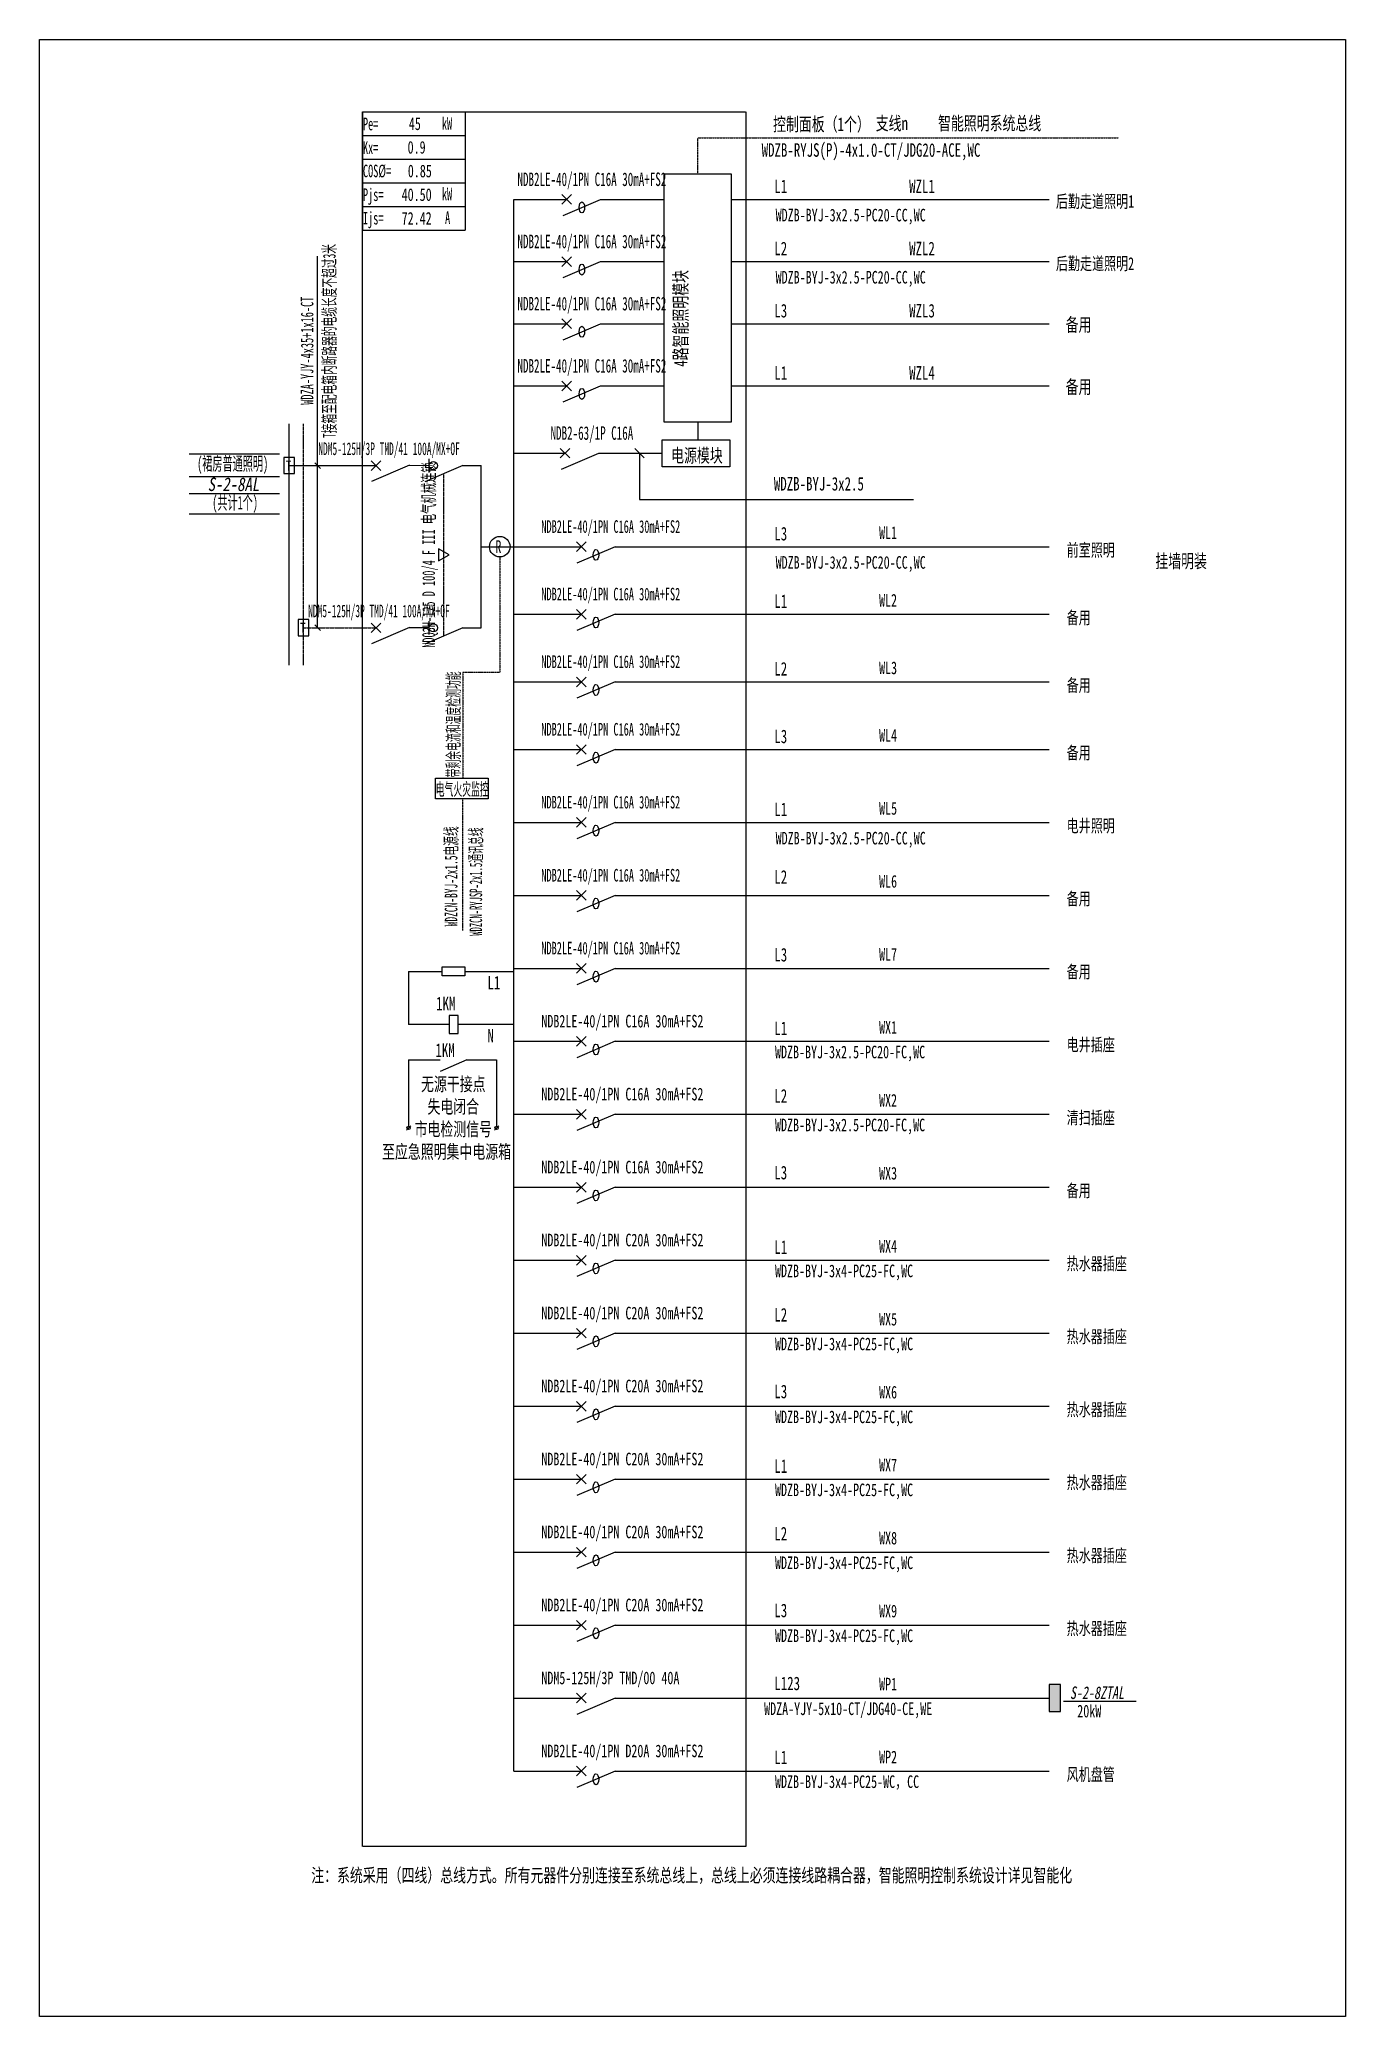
# Model space of a CAD drawing. Extents: x 241194 to 242884, y 341144 to 343700.
import ezdxf
from ezdxf.enums import TextEntityAlignment as Align

# ---------------------------------------------------------------- set-up
doc = ezdxf.new("R2010")
doc.units = 0
doc.header["$MEASUREMENT"] = 0
for name, pattern in [('DASH', [0.35, 0.25, -0.1]), ('DASHDOT', [1, 0.5, -0.25, 0, -0.25]), ('DASHDOT2', [0.5, 0.25, -0.125, 0, -0.125]), ('DASHDOTX2', [2, 1, -0.5, 0, -0.5]), ('DASHED', [0.75, 0.5, -0.25])]:
    doc.linetypes.add(name, pattern=pattern)
for name, color, linetype in [('D_E_Eqpm(强电设备)', 100, 'Continuous'), ('D_E_Eqpm（强电设备）', 100, 'Continuous'), ('D_E_Text(强电文字)', 51, 'Continuous'), ('D_E_Text（强电文字）', 51, 'Continuous'), ('D_E_Tray（强电普通桥架）', 51, 'Continuous'), ('D_E_Wire(强电线缆)', 10, 'Continuous'), ('D_E_WireEm（强电应急照明线缆）', 10, 'DASHED'), ('D_E_Wire（强电线缆）', 10, 'Continuous'), ('D_El_Eqpm（弱电设备）', 100, 'Continuous'), ('D_El_Text（弱电文字）', 51, 'Continuous'), ('DQ-漏电火灾', 80, 'Continuous'), ('DQ_Eqpm', 100, 'Continuous'), ('E_E_Eqpm（强电设备）', 100, 'Continuous'), ('E_E_Wire（强电线缆）', 10, 'Continuous'), ('FL04GGFW_E72-配电箱系统图-塔楼部分$0$D_E_Text（强电文字）', 51, 'Continuous'), ('FL09U293_E72-地下室配电箱系统图$0$D_E_Eqpm（强电设备）', 100, 'Continuous'), ('系统图', 220, 'Continuous')]:
    doc.layers.add(name, color=color, linetype=linetype)
doc.styles.add('FL04GGFW_E72-配电箱系统图-塔楼部分$0$电气', font='', dxfattribs={"width": 0.7})
doc.styles.add('电气', font='', dxfattribs={"width": 0.7})
doc.styles.add('电气箱', font='simhei.ttf', dxfattribs={"width": 0.8, "oblique": 10})
doc.styles.get('FL04GGFW_E72-配电箱系统图-塔楼部分$0$电气').set_extended_font_data('SimSun')
doc.styles.get('电气').set_extended_font_data('SimSun')

msp = doc.modelspace()

# ---------------------------------------------------------------- hatches: boundary and pattern name
at = {"layer": 'D_E_Eqpm（强电设备）'}
msp.add_hatch(color=51, dxfattribs=at).paths.add_polyline_path([(242500.1, 341573.1), (242514.7, 341573.1), (242514.7, 341538.1), (242500.1, 341538.1)])

# ---------------------------------------------------------------- linework, layer by layer
at = {"linetype": 'DASHED'}
for p, q in [((241611.9, 343606.5, 0), (242107.7, 343606.5, 0)), ((241611.9, 341363.8, 0), (241611.9, 343606.5, 0)), ((242107.7, 343606.5, 0), (242107.7, 341363.8, 0)), ((242107.7, 341363.8, 0), (241611.9, 341363.8, 0))]:
    msp.add_line(p, q, dxfattribs=at)
for p, q in [((241387.8, 343164.3, 0), (241504.3, 343164.3, 0)), ((241387.8, 343134.9, 0), (241504.3, 343134.9, 0)), ((241387.8, 343113, 0), (241504.3, 343113, 0)), ((241387.8, 343086.7, 0), (241504.3, 343086.7, 0))]:
    msp.add_line(p, q)
at = {"layer": 'D_E_Eqpm(强电设备)'}
for p, q in [((241623, 343142.9, 0), (241635.4, 343155.3, 0)), ((241635.4, 343142.9, 0), (241623, 343155.3, 0)), ((241623, 342933.2, 0), (241635.4, 342945.6, 0)), ((241635.4, 342933.2, 0), (241623, 342945.6, 0))]:
    msp.add_line(p, q, dxfattribs=at)
at = {"layer": 'D_E_Eqpm（强电设备）'}
for p, q in [((242089.1, 343525.9, 0), (242001.8, 343525.9, 0)), ((242001.8, 343525.9, 0), (242001.8, 343205.8, 0)), ((242089.1, 343205.8, 0), (242089.1, 343525.9, 0)), ((242001.8, 343205.8, 0), (242089.1, 343205.8, 0)), ((241999.5, 343182.6, 0), (242086.9, 343182.6, 0)), ((241999.5, 343147.7, 0), (241999.5, 343182.6, 0)), ((242086.9, 343182.6, 0), (242086.9, 343147.7, 0)), ((241741.7, 343149.1, 0), (241692.4, 343128, 0)), ((241698.1, 343140.4, 0), (241698.1, 343157.9, 0)), ((242086.9, 343147.7, 0), (241999.5, 343147.7, 0)), ((241723.8, 343033.7, 0), (241710.3, 343041.5, 0)), ((241710.3, 343041.5, 0), (241710.3, 343025.9, 0)), ((241888.7, 343038.1, 0), (241901.1, 343050.5, 0)), ((241901.1, 343038.1, 0), (241888.7, 343050.5, 0)), ((241938.6, 343044.3, 0), (241889.3, 343023.1, 0)), ((241710.3, 343025.9, 0), (241723.8, 343033.7, 0)), ((241741.7, 342939.4, 0), (241692.4, 342918.3, 0)), ((241698.1, 342930.7, 0), (241698.1, 342948.2, 0)), ((241888.7, 342950.7, 0), (241901.1, 342963.1, 0)), ((241901.1, 342950.7, 0), (241888.7, 342963.1, 0)), ((241938.6, 342956.9, 0), (241889.3, 342935.8, 0)), ((241888.7, 342863.3, 0), (241901.1, 342875.7, 0)), ((241901.1, 342863.3, 0), (241888.7, 342875.7, 0)), ((241938.6, 342869.5, 0), (241889.3, 342848.4, 0)), ((241888.7, 342776, 0), (241901.1, 342788.3, 0)), ((241901.1, 342776, 0), (241888.7, 342788.3, 0)), ((241938.6, 342782.2, 0), (241889.3, 342761, 0)), ((241888.7, 342681.6, 0), (241901.1, 342694, 0)), ((241901.1, 342681.6, 0), (241888.7, 342694, 0)), ((241938.6, 342687.8, 0), (241889.3, 342666.7, 0)), ((241888.7, 342587.3, 0), (241901.1, 342599.6, 0)), ((241901.1, 342587.3, 0), (241888.7, 342599.6, 0)), ((241938.6, 342593.5, 0), (241889.3, 342572.3, 0)), ((241888.7, 342492.9, 0), (241901.1, 342505.3, 0)), ((241901.1, 342492.9, 0), (241888.7, 342505.3, 0)), ((241715.1, 342501, 0), (241744.2, 342501, 0)), ((241715.1, 342489.3, 0), (241715.1, 342501, 0)), ((241744.2, 342489.3, 0), (241715.1, 342489.3, 0)), ((241744.2, 342501, 0), (241744.2, 342489.3, 0)), ((241938.6, 342499.1, 0), (241889.3, 342478, 0)), ((241735.4, 342438.2, 0), (241723.8, 342438.2, 0)), ((241723.8, 342438.2, 0), (241723.8, 342414.9, 0)), ((241735.4, 342414.9, 0), (241735.4, 342438.2, 0)), ((241723.8, 342414.9, 0), (241735.4, 342414.9, 0)), ((241888.7, 342398.6, 0), (241901.1, 342410.9, 0)), ((241901.1, 342398.6, 0), (241888.7, 342410.9, 0)), ((241938.6, 342404.8, 0), (241889.3, 342383.6, 0)), ((241746.8, 342380.7, 0), (241712.4, 342365.9, 0)), ((241888.7, 342304.2, 0), (241901.1, 342316.6, 0)), ((241901.1, 342304.2, 0), (241888.7, 342316.6, 0)), ((241938.6, 342310.4, 0), (241889.3, 342289.3, 0)), ((241668.7, 342290.1, 0), (241674.3, 342295.6, 0)), ((241782.5, 342290.1, 0), (241788.1, 342295.6, 0)), ((241888.7, 342209.9, 0), (241901.1, 342222.2, 0)), ((241901.1, 342209.9, 0), (241888.7, 342222.2, 0)), ((241938.6, 342216.1, 0), (241889.3, 342194.9, 0)), ((241888.7, 342115.5, 0), (241901.1, 342127.9, 0)), ((241901.1, 342115.5, 0), (241888.7, 342127.9, 0)), ((241938.6, 342121.7, 0), (241889.3, 342100.6, 0)), ((241888.7, 342021.2, 0), (241901.1, 342033.5, 0)), ((241901.1, 342021.2, 0), (241888.7, 342033.5, 0)), ((241938.6, 342027.4, 0), (241889.3, 342006.2, 0)), ((241888.7, 341926.8, 0), (241901.1, 341939.2, 0)), ((241901.1, 341926.8, 0), (241888.7, 341939.2, 0)), ((241938.6, 341933, 0), (241889.3, 341911.9, 0)), ((241888.7, 341832.5, 0), (241901.1, 341844.8, 0)), ((241901.1, 341832.5, 0), (241888.7, 341844.8, 0)), ((241938.6, 341838.7, 0), (241889.3, 341817.5, 0)), ((241888.7, 341738.1, 0), (241901.1, 341750.5, 0)), ((241901.1, 341738.1, 0), (241888.7, 341750.5, 0)), ((241938.6, 341744.3, 0), (241889.3, 341723.2, 0)), ((241888.7, 341643.8, 0), (241901.1, 341656.1, 0)), ((241901.1, 341643.8, 0), (241888.7, 341656.1, 0)), ((241938.6, 341650, 0), (241889.3, 341628.8, 0)), ((241888.7, 341549.4, 0), (241901.1, 341561.8, 0)), ((241901.1, 341549.4, 0), (241888.7, 341561.8, 0)), ((241938.6, 341555.6, 0), (241889.3, 341534.5, 0)), ((241888.7, 341455.1, 0), (241901.1, 341467.4, 0)), ((241901.1, 341455.1, 0), (241888.7, 341467.4, 0)), ((241938.6, 341461.3, 0), (241889.3, 341440.1, 0))]:
    msp.add_line(p, q, dxfattribs=at)
at = {"layer": 'D_E_Eqpm（强电设备）', "linetype": 'DASH'}
msp.add_line((241717.1, 342928.9, 0), (241717.1, 343138.6, 0), dxfattribs=at)
at = {"layer": 'D_E_Eqpm（强电设备）', "elevation": 0}
msp.add_lwpolyline([(242514.7, 341538.1), (242514.7, 341573.1), (242500.1, 341573.1), (242500.1, 341538.1)], close=True, dxfattribs=at)
at = {"layer": 'D_E_Eqpm（强电设备）'}
for centre, radius in [((241703.4, 343149.1, 0), 5.31), ((241703.4, 342939.4, 0), 5.31), ((241671.5, 342292.9, 0), 2.1), ((241785.3, 342292.9, 0), 2.1)]:
    msp.add_circle(centre, radius, dxfattribs=at)
for centre in [(241895.6, 343483, 0), (241895.6, 343402.6, 0), (241895.6, 343322.2, 0), (241895.6, 343241.8, 0), (241913.9, 343033.7, 0), (241913.9, 342946.3, 0), (241913.9, 342859, 0), (241913.9, 342771.6, 0), (241913.9, 342677.2, 0), (241913.9, 342582.9, 0), (241913.9, 342488.5, 0), (241913.9, 342394.2, 0), (241913.9, 342299.8, 0), (241913.9, 342205.5, 0), (241913.9, 342111.1, 0), (241913.9, 342016.8, 0), (241913.9, 341922.4, 0), (241913.9, 341828.1, 0), (241913.9, 341733.7, 0), (241913.9, 341639.4, 0), (241913.9, 341450.7, 0)]:
    msp.add_ellipse(centre, major_axis=(0, 7.04), ratio=0.500475, dxfattribs=at)
at = {"layer": 'D_E_Text(强电文字)', "color": 51}
for p, q in [((241553.8, 342939.4, 0), (241553.8, 343420, 0)), ((241550.2, 343152.8, 0), (241557.5, 343145.5, 0)), ((241550.2, 342943.1, 0), (241557.5, 342935.8, 0))]:
    msp.add_line(p, q, dxfattribs=at)
at = {"layer": 'D_E_Text（强电文字）'}
for p, q in [((241611.9, 343606.5, 0), (241744.5, 343606.5, 0)), ((241611.9, 343606.5, 0), (241611.9, 343453.6, 0)), ((241744.5, 343606.5, 0), (241744.5, 343453.6, 0)), ((241611.9, 343575.9, 0), (241744.5, 343575.9, 0)), ((241611.9, 343545.3, 0), (241744.5, 343545.3, 0)), ((241611.9, 343514.7, 0), (241744.5, 343514.7, 0)), ((241611.9, 343484.2, 0), (241744.5, 343484.2, 0)), ((241611.9, 343453.6, 0), (241744.5, 343453.6, 0)), ((242612.8, 341551.1, 0), (242518.6, 341551.1, 0))]:
    msp.add_line(p, q, dxfattribs=at)
at = {"layer": 'D_E_Wire(强电线缆)'}
for p, q in [((241807.5, 341461.3, 0), (241807.5, 343493.3, 0)), ((241516.8, 342891.3, 0), (241516.8, 343203, 0)), ((241516.8, 343149.1, 0), (241629.2, 343149.1, 0))]:
    msp.add_line(p, q, dxfattribs=at)
at = {"layer": 'D_E_Wire(强电线缆)', "color": 10}
for p, q in [((241807.5, 343493.3, 0), (241876, 343493.3, 0)), ((241919.7, 343493.3, 0), (242001.8, 343493.3, 0)), ((242089.1, 343493.3, 0), (242500.1, 343493.3, 0)), ((241807.5, 343412.9, 0), (241876, 343412.9, 0)), ((241919.7, 343412.9, 0), (242001.8, 343412.9, 0)), ((242089.1, 343412.9, 0), (242500.1, 343412.9, 0)), ((241807.5, 343332.5, 0), (241876, 343332.5, 0)), ((241919.7, 343332.5, 0), (242001.8, 343332.5, 0)), ((242089.1, 343332.5, 0), (242500.1, 343332.5, 0)), ((241807.5, 343252.1, 0), (241876, 343252.1, 0)), ((241919.7, 343252.1, 0), (242001.8, 343252.1, 0)), ((242089.1, 343252.1, 0), (242500.1, 343252.1, 0)), ((241807.5, 343165.2, 0), (241873.7, 343165.2, 0)), ((241917.4, 343165.2, 0), (241999.5, 343165.2, 0)), ((241938.6, 342782.2, 0), (242081.3, 342782.2, 0)), ((242081.3, 342782.2, 0), (242500.1, 342782.2, 0))]:
    msp.add_line(p, q, dxfattribs=at)
at = {"layer": 'D_E_Wire(强电线缆)', "linetype": 'DASH'}
for p, q in [((241535.5, 342891.3, 0), (241535.5, 343203, 0)), ((241535.5, 342939.4, 0), (241629.2, 342939.4, 0))]:
    msp.add_line(p, q, dxfattribs=at)
at = {"layer": 'D_E_WireEm（强电应急照明线缆）'}
msp.add_line((241698.1, 342939.4, 0), (241672, 342939.4, 0), dxfattribs=at)
at = {"layer": 'D_E_Wire（强电线缆）', "linetype": 'DASHDOT2'}
for p, q in [((242045.5, 343573, 0), (242589.9, 343573, 0)), ((242045.5, 343525.9, 0), (242045.5, 343573, 0))]:
    msp.add_line(p, q, dxfattribs=at)
at = {"layer": 'D_E_Wire（强电线缆）'}
for p, q in [((241672.7, 343149.5, 0), (241698.1, 343149.1, 0)), ((241741.7, 343149.1, 0), (241765.3, 343149.1, 0)), ((241765.3, 342939.4, 0), (241765.3, 343149.1, 0)), ((241765.3, 343044.3, 0), (241807.5, 343044.3, 0)), ((241807.5, 343044.3, 0), (241894.9, 343044.3, 0)), ((241938.6, 343044.3, 0), (242500.1, 343044.3, 0)), ((241741.7, 342939.4, 0), (241765.3, 342939.4, 0)), ((241807.5, 342956.9, 0), (241894.9, 342956.9, 0)), ((241938.6, 342956.9, 0), (242500.1, 342956.9, 0)), ((241807.5, 342869.5, 0), (241894.9, 342869.5, 0)), ((241938.6, 342869.5, 0), (242500.1, 342869.5, 0)), ((241807.5, 342782.2, 0), (241894.9, 342782.2, 0)), ((241807.5, 342687.8, 0), (241894.9, 342687.8, 0)), ((241938.6, 342687.8, 0), (242500.1, 342687.8, 0)), ((241807.5, 342593.5, 0), (241894.9, 342593.5, 0)), ((241938.6, 342593.5, 0), (242500.1, 342593.5, 0)), ((241807.5, 342499.1, 0), (241894.9, 342499.1, 0)), ((241938.6, 342499.1, 0), (242500.1, 342499.1, 0)), ((241807.5, 342404.8, 0), (241894.9, 342404.8, 0)), ((241938.6, 342404.8, 0), (242500.1, 342404.8, 0)), ((241807.5, 342310.4, 0), (241894.9, 342310.4, 0)), ((241938.6, 342310.4, 0), (242500.1, 342310.4, 0)), ((241807.5, 342216.1, 0), (241894.9, 342216.1, 0)), ((241938.6, 342216.1, 0), (242500.1, 342216.1, 0)), ((241807.5, 342121.7, 0), (241894.9, 342121.7, 0)), ((241938.6, 342121.7, 0), (242500.1, 342121.7, 0)), ((241807.5, 342027.4, 0), (241894.9, 342027.4, 0)), ((241938.6, 342027.4, 0), (242500.1, 342027.4, 0)), ((241807.5, 341933, 0), (241894.9, 341933, 0)), ((241938.6, 341933, 0), (242500.1, 341933, 0)), ((241807.5, 341838.7, 0), (241894.9, 341838.7, 0)), ((241938.6, 341838.7, 0), (242500.1, 341838.7, 0)), ((241807.5, 341744.3, 0), (241894.9, 341744.3, 0)), ((241938.6, 341744.3, 0), (242500.1, 341744.3, 0)), ((241807.5, 341650, 0), (241894.9, 341650, 0)), ((241938.6, 341650, 0), (242500.1, 341650, 0)), ((241807.5, 341555.6, 0), (241894.9, 341555.6, 0)), ((241938.6, 341555.6, 0), (242500.1, 341555.6, 0)), ((241807.5, 341461.3, 0), (241894.9, 341461.3, 0)), ((241938.6, 341461.3, 0), (242500.1, 341461.3, 0))]:
    msp.add_line(p, q, dxfattribs=at)
at = {"layer": 'D_E_Wire（强电线缆）', "ltscale": 3.5}
for p, q in [((241671.5, 342495.1, 0), (241715.1, 342495.1, 0)), ((241671.5, 342495.1, 0), (241671.5, 342426.6, 0)), ((241744.2, 342495.1, 0), (241807.5, 342495.1, 0)), ((241723.8, 342426.6, 0), (241671.5, 342426.6, 0)), ((241807.5, 342426.6, 0), (241735.4, 342426.6, 0)), ((241671.5, 342380.7, 0), (241712.4, 342380.7, 0)), ((241671.5, 342380.7, 0), (241671.5, 342294.9, 0)), ((241746.8, 342380.7, 0), (241785.3, 342380.7, 0)), ((241785.3, 342380.7, 0), (241785.3, 342294.9, 0))]:
    msp.add_line(p, q, dxfattribs=at)
at = {"layer": 'D_El_Eqpm（弱电设备）', "color": 3}
for p, q in [((241706.2, 342745, 0), (241774.2, 342745, 0)), ((241706.2, 342718.3, 0), (241706.2, 342745, 0)), ((241774.2, 342745, 0), (241774.2, 342718.3, 0)), ((241774.2, 342718.3, 0), (241706.2, 342718.3, 0)), ((241774.2, 342718.3, 0), (241706.2, 342718.3, 0))]:
    msp.add_line(p, q, dxfattribs=at)
at = {"layer": 'DQ-漏电火灾', "linetype": 'DASHDOT', "ltscale": 0.5}
for p, q in [((241789.4, 343030.9, 0), (241789.4, 342882.1, 0)), ((241741.7, 342882.1, 0), (241741.7, 342745, 0)), ((241741.7, 342882.1, 0), (241789.4, 342882.1, 0)), ((241741.7, 342548.1, 0), (241741.7, 342718.3, 0))]:
    msp.add_line(p, q, dxfattribs=at)
at = {"layer": 'DQ-漏电火灾', "color": 3}
msp.add_circle((241789.4, 343044.3, 0), 13.3, dxfattribs=at)
at = {"layer": 'DQ_Eqpm'}
for p, q in [((241523.8, 343159.8, 0), (241509.9, 343159.8, 0)), ((241509.9, 343159.8, 0), (241509.9, 343138.9, 0)), ((241523.8, 343138.9, 0), (241523.8, 343159.8, 0)), ((241509.9, 343138.9, 0), (241523.8, 343138.9, 0)), ((241542.5, 342950.1, 0), (241528.5, 342950.1, 0)), ((241528.5, 342950.1, 0), (241528.5, 342929.2, 0)), ((241542.5, 342929.2, 0), (241542.5, 342950.1, 0)), ((241528.5, 342929.2, 0), (241542.5, 342929.2, 0))]:
    msp.add_line(p, q, dxfattribs=at)
at = {"layer": 'E_E_Eqpm（强电设备）', "color": 100}
for p, q in [((241869.8, 343487.1, 0), (241882.1, 343499.5, 0)), ((241882.1, 343487.1, 0), (241869.8, 343499.5, 0)), ((241871.5, 343472.7, 0), (241919.7, 343493.3, 0)), ((241869.8, 343406.7, 0), (241882.1, 343419.1, 0)), ((241882.1, 343406.7, 0), (241869.8, 343419.1, 0)), ((241871.5, 343392.3, 0), (241919.7, 343412.9, 0)), ((241869.8, 343326.3, 0), (241882.1, 343338.7, 0)), ((241882.1, 343326.3, 0), (241869.8, 343338.7, 0)), ((241871.5, 343311.9, 0), (241919.7, 343332.5, 0)), ((241869.8, 343245.9, 0), (241882.1, 343258.3, 0)), ((241882.1, 343245.9, 0), (241869.8, 343258.3, 0)), ((241871.5, 343231.5, 0), (241919.7, 343252.1, 0)), ((241867.5, 343159, 0), (241879.9, 343171.4, 0)), ((241879.9, 343159, 0), (241867.5, 343171.4, 0)), ((241869.2, 343144.5, 0), (241917.4, 343165.2, 0))]:
    msp.add_line(p, q, dxfattribs=at)
at = {"layer": 'E_E_Wire（强电线缆）'}
msp.add_line((242045.5, 343205.8, 0), (242045.5, 343182.6, 0), dxfattribs=at)
at = {"layer": 'FL04GGFW_E72-配电箱系统图-塔楼部分$0$D_E_Text（强电文字）'}
for p, q in [((241976.4, 343159, 0), (241964, 343171.4, 0)), ((241970.2, 343165.2, 0), (241970.2, 343105.3, 0)), ((241970.2, 343105.3, 0), (242324.7, 343105.3, 0))]:
    msp.add_line(p, q, dxfattribs=at)
at = {"layer": 'FL09U293_E72-地下室配电箱系统图$0$D_E_Eqpm（强电设备）'}
for p, q in [((241672.7, 343149.5, 0), (241623.6, 343128.4, 0)), ((241672.7, 342939.8, 0), (241623.6, 342918.7, 0))]:
    msp.add_line(p, q, dxfattribs=at)
at = {"layer": '系统图', "ltscale": 9973.992009}
msp.add_lwpolyline([(241194, 343700), (242883.5, 343700), (242883.5, 341144), (241194, 341144)], close=True, dxfattribs=at)

# ---------------------------------------------------------------- texts
at = {"layer": 'D_E_Text(强电文字)', "style": 'FL04GGFW_E72-配电箱系统图-塔楼部分$0$电气', "width": 0.6}
for s, p in [('NDB2LE-40/1PN C16A 30mA+FS2', (241908.6, 343510.6, 0)), ('NDB2LE-40/1PN C16A 30mA+FS2', (241908.6, 343430.2, 0)), ('NDB2LE-40/1PN C16A 30mA+FS2', (241908.6, 343349.8, 0)), ('NDB2LE-40/1PN C16A 30mA+FS2', (241908.6, 343269.4, 0)), ('NDB2-63/1P C16A', (241908.6, 343182.5, 0))]:
    msp.add_text(s, height=17.475, dxfattribs=at).set_placement(p, align=Align.CENTER)
at = {"layer": 'D_E_Text(强电文字)', "color": 51, "style": 'FL04GGFW_E72-配电箱系统图-塔楼部分$0$电气', "width": 0.7}
for s, p in [('L1', (242144.6, 343501.5, 0)), ('L2', (242144.6, 343421.1, 0)), ('L3', (242144.6, 343340.7, 0)), ('L1', (242144.6, 343260.3, 0)), ('L3', (242144.6, 343052.4, 0)), ('L1', (242144.6, 342965.1, 0)), ('L2', (242144.6, 342877.7, 0)), ('L3', (242144.6, 342790.3, 0)), ('L1', (242144.6, 342696, 0)), ('L2', (242144.6, 342608.6, 0)), ('L3', (242144.6, 342508, 0)), ('L1', (242144.6, 342412.9, 0)), ('L2', (242144.6, 342325.5, 0)), ('L3', (242144.6, 342226.3, 0)), ('L1', (242144.6, 342129.9, 0)), ('L2', (242144.6, 342042.5, 0)), ('L3', (242144.6, 341943.3, 0)), ('L1', (242144.6, 341846.8, 0)), ('L2', (242144.6, 341759.5, 0)), ('L3', (242144.6, 341660.2, 0)), ('L123', (242144.6, 341565.9, 0)), ('L1', (242144.6, 341470.2, 0))]:
    msp.add_text(s, height=17.48, dxfattribs=at).set_placement(p)
at = {"layer": 'D_E_Text(强电文字)', "style": 'FL04GGFW_E72-配电箱系统图-塔楼部分$0$电气', "width": 0.7}
for s, height, p in [('WZL1', 17.48, (242319, 343501.5, 0)), ('WDZB-BYJ-3x2.5-PC20-CC,WC', 16.31, (242146.3, 343464.9, 0)), ('WZL2', 17.48, (242319, 343421.1, 0)), ('WDZB-BYJ-3x2.5-PC20-CC,WC', 16.31, (242146.3, 343384.5, 0)), ('WZL3', 17.48, (242319, 343340.7, 0)), ('WZL4', 17.48, (242319, 343260.3, 0)), ('WDZB-BYJ-3x2.5', 17.475, (242144, 343116.9, 0)), ('WDZB-BYJ-3x2.5-PC20-CC,WC', 16.31, (242146.3, 343015.8, 0)), ('WDZB-BYJ-3x2.5-PC20-CC,WC', 16.31, (242146.3, 342659.3, 0)), ('注：系统采用（四线）总线方式。所有元器件分别连接至系统总线上，总线上必须连接线路耦合器，智能照明控制系统设计详见智能化', 17.475, (241545.5, 341317.8, 0))]:
    msp.add_text(s, height=height, dxfattribs=at).set_placement(p)
at = {"layer": 'D_E_Text(强电文字)', "color": 51, "style": '电气'}
for s, width, p in [('T接箱至配电箱内断路器的电缆长度不超过3米', 0.55, (241577, 343184.8, 0)), ('WDZA-YJY-4x35+1x16-CT', 0.6, (241548.3, 343227.8, 0))]:
    msp.add_text(s, height=16.31, rotation=90, dxfattribs=dict(at, width=width)).set_placement(p)
at = {"layer": 'D_E_Text(强电文字)', "color": 51, "style": '电气', "width": 0.7}
for p in [(242538.2, 343322.6, 0), (242538.2, 343242.2, 0)]:
    msp.add_text('备用', height=17.48, dxfattribs=at).set_placement(p, align=Align.CENTER)
at = {"layer": 'D_E_Text（强电文字）', "linetype": 'Continuous', "style": '电气', "width": 0.6}
for s, height, p in [('Pe=', 16.31, (241612.4, 343582.7, 0)), ('kW', 16.31, (241714.5, 343583.3, 0)), ('Kx=', 16.31, (241612.4, 343552, 0)), ('COS%%C=', 16.31, (241612.4, 343521.9, 0)), ('Pjs=', 16.31, (241612.4, 343491.2, 0)), ('kW', 16.31, (241714.5, 343492.2, 0)), ('Ijs=', 16.31, (241612.4, 343460.9, 0)), ('A', 16.3, (241718.6, 343461.6, 0))]:
    msp.add_text(s, height=height, dxfattribs=at).set_placement(p)
at = {"layer": 'D_E_Text（强电文字）', "style": '电气'}
for s, height, width, p in [('45', 16.31, 0.7, (241671.8, 343583, 0)), ('0.9', 16.31, 0.7, (241670.2, 343552.5, 0)), (' 0.85', 16.31, 0.7, (241662.7, 343521.9, 0)), ('后勤走道照明1', 16.31, 0.7, (242508.9, 343482.6, 0)), ('后勤走道照明2', 16.31, 0.7, (242508.9, 343402.2, 0)), ('电源模块', 17.48, 0.7, (242011.1, 343153.5, 0)), ('NDB2LE-40/1PN C16A 30mA+FS2', 16.31, 0.6, (241843.2, 343062.2, 0)), ('WL1', 16.31, 0.7, (242280.1, 343054.3, 0)), ('前室照明', 16.31, 0.7, (242522.8, 343031.8, 0)), ('NDB2LE-40/1PN C16A 30mA+FS2', 16.31, 0.6, (241843.2, 342974.9, 0)), ('WL2', 16.31, 0.7, (242280.1, 342966.9, 0)), ('备用', 16.31, 0.7, (242522.8, 342944.4, 0)), ('NDB2LE-40/1PN C16A 30mA+FS2', 16.31, 0.6, (241843.2, 342887.5, 0)), ('WL3', 16.31, 0.7, (242280.1, 342879.5, 0)), ('备用', 16.31, 0.7, (242522.8, 342857, 0)), ('NDB2LE-40/1PN C16A 30mA+FS2', 16.31, 0.6, (241843.2, 342800.1, 0)), ('WL4', 16.31, 0.7, (242280.1, 342792.2, 0)), ('备用', 16.31, 0.7, (242522.8, 342769.7, 0)), ('NDB2LE-40/1PN C16A 30mA+FS2', 16.31, 0.6, (241843.2, 342705.8, 0)), ('WL5', 16.31, 0.7, (242280.1, 342697.8, 0)), ('电井照明', 16.31, 0.7, (242522.8, 342675.3, 0)), ('NDB2LE-40/1PN C16A 30mA+FS2', 16.31, 0.6, (241843.2, 342611.4, 0)), ('WL6', 16.31, 0.7, (242280.1, 342603.5, 0)), ('备用', 16.31, 0.7, (242522.8, 342581, 0)), ('NDB2LE-40/1PN C16A 30mA+FS2', 16.31, 0.6, (241843.2, 342517.1, 0)), ('WL7', 16.31, 0.7, (242280.1, 342509.1, 0)), ('备用', 16.31, 0.7, (242522.8, 342486.6, 0)), ('NDB2LE-40/1PN C16A 30mA+FS2', 16.31, 0.7, (241843.2, 342422.7, 0)), ('WX1', 16.31, 0.7, (242280.1, 342414.8, 0)), ('电井插座', 16.31, 0.7, (242522.8, 342392.3, 0)), ('WDZB-BYJ-3x2.5-PC20-FC,WC', 16.31, 0.7, (242145.5, 342382.8, 0)), ('NDB2LE-40/1PN C16A 30mA+FS2', 16.31, 0.7, (241843.2, 342328.4, 0)), ('WX2', 16.31, 0.7, (242280.1, 342320.4, 0)), ('WDZB-BYJ-3x2.5-PC20-FC,WC', 16.31, 0.7, (242145.5, 342288.5, 0)), ('清扫插座', 16.31, 0.7, (242522.8, 342297.9, 0)), ('NDB2LE-40/1PN C16A 30mA+FS2', 16.31, 0.7, (241843.2, 342234, 0)), ('WX3', 16.31, 0.7, (242280.1, 342226.1, 0)), ('备用', 16.31, 0.7, (242522.8, 342203.6, 0)), ('NDB2LE-40/1PN C20A 30mA+FS2', 16.31, 0.7, (241843.2, 342139.7, 0)), ('WX4', 16.31, 0.7, (242280.1, 342131.7, 0)), ('热水器插座', 16.31, 0.7, (242522.8, 342109.2, 0)), ('WDZB-BYJ-3x4-PC25-FC,WC', 16.31, 0.7, (242145.5, 342099.8, 0)), ('NDB2LE-40/1PN C20A 30mA+FS2', 16.31, 0.7, (241843.2, 342045.3, 0)), ('WX5', 16.31, 0.7, (242280.1, 342037.4, 0)), ('WDZB-BYJ-3x4-PC25-FC,WC', 16.31, 0.7, (242145.5, 342005.4, 0)), ('热水器插座', 16.31, 0.7, (242522.8, 342014.9, 0)), ('NDB2LE-40/1PN C20A 30mA+FS2', 16.31, 0.7, (241843.2, 341951, 0)), ('WX6', 16.31, 0.7, (242280.1, 341943, 0)), ('WDZB-BYJ-3x4-PC25-FC,WC', 16.31, 0.7, (242145.5, 341911.1, 0)), ('热水器插座', 16.31, 0.7, (242522.8, 341920.5, 0)), ('NDB2LE-40/1PN C20A 30mA+FS2', 16.31, 0.7, (241843.2, 341856.6, 0)), ('WX7', 16.31, 0.7, (242280.1, 341848.7, 0)), ('热水器插座', 16.31, 0.7, (242522.8, 341826.2, 0)), ('WDZB-BYJ-3x4-PC25-FC,WC', 16.31, 0.7, (242145.5, 341816.7, 0)), ('NDB2LE-40/1PN C20A 30mA+FS2', 16.31, 0.7, (241843.2, 341762.3, 0)), ('WX8', 16.31, 0.7, (242280.1, 341754.3, 0)), ('WDZB-BYJ-3x4-PC25-FC,WC', 16.31, 0.7, (242145.5, 341722.4, 0)), ('热水器插座', 16.31, 0.7, (242522.8, 341731.8, 0)), ('NDB2LE-40/1PN C20A 30mA+FS2', 16.31, 0.7, (241843.2, 341667.9, 0)), ('WX9', 16.31, 0.7, (242280.1, 341660, 0)), ('WDZB-BYJ-3x4-PC25-FC,WC', 16.31, 0.7, (242145.5, 341628.1, 0)), ('热水器插座', 16.31, 0.7, (242522.8, 341637.5, 0)), ('NDM5-125H/3P TMD/00 40A', 16.31, 0.7, (241843.2, 341573.6, 0)), ('WP1', 16.31, 0.7, (242280.1, 341565.6, 0)), ('WDZA-YJY-5x10-CT/JDG40-CE,WE', 16.31, 0.7, (242131.4, 341533.7, 0)), ('20kW', 16.31, 0.7, (242536.5, 341530.7, 0)), ('NDB2LE-40/1PN D20A 30mA+FS2', 16.31, 0.7, (241843.2, 341479.2, 0)), ('WP2', 16.31, 0.7, (242280.1, 341471.3, 0)), ('风机盘管', 16.31, 0.7, (242522.8, 341448.8, 0)), ('WDZB-BYJ-3x4-PC25-WC，CC', 16.31, 0.7, (242145.5, 341439.4, 0))]:
    msp.add_text(s, height=height, dxfattribs=dict(at, width=width)).set_placement(p)
at = {"layer": 'D_E_Text（强电文字）', "color": 200, "style": '电气', "width": 0.7}
for s, p in [('40.50', (241662.5, 343491.3, 0)), ('72.42', (241662.5, 343460.7, 0))]:
    msp.add_text(s, height=16.31, dxfattribs=at).set_placement(p)
at = {"layer": 'D_E_Text（强电文字）', "style": '电气'}
for s, height, width, p in [('NDM5-125H/3P TMD/41 100A/MX+OF', 16.31, 0.55, (241646.2, 343169.6, 0)), ('(裙房普通照明)', 17.48, 0.55, (241443.9, 343150.7, 0)), ('(共计1个)', 17.48, 0.55, (241447, 343100.3, 0)), ('NDM5-125H/3P TMD/41 100A/MX+OF', 16.31, 0.55, (241633.1, 342959.9, 0)), ('电气火灾监控', 16.31, 0.5, (241740.8, 342731.1, 0))]:
    msp.add_text(s, height=height, dxfattribs=dict(at, width=width)).set_placement(p, align=Align.MIDDLE)
at = {"layer": 'D_E_Text（强电文字）', "style": '电气', "width": 0.6}
msp.add_text('NDQ3H-125 D 100/4 F III 电气机械连锁', height=16.31, rotation=90, dxfattribs=at).set_placement((241698.2, 343033.5, 0), align=Align.MIDDLE)
at = {"layer": 'D_E_Text（强电文字）', "style": '电气箱', "oblique": 10, "width": 0.8}
msp.add_text('S-2-8AL', height=17.48, dxfattribs=at).set_placement((241444.9, 343125, 0), align=Align.MIDDLE)
at = {"layer": 'D_E_Text（强电文字）', "style": '电气', "width": 0.7}
msp.add_text('挂墙明装', height=17.48, dxfattribs=at).set_placement((242670.9, 343017, 0), align=Align.CENTER)
at = {"layer": 'D_E_Text（强电文字）', "color": 51, "style": '电气', "width": 0.7}
for s, height, p in [('L1', 17.48, (241773.5, 342471.8, 0)), ('1KM', 17.48, (241707.1, 342444.9, 0)), ('1KM', 17.48, (241706.1, 342384.6, 0)), ('N', 17.5, (241773.5, 342403.3, 0))]:
    msp.add_text(s, height=height, dxfattribs=at).set_placement(p)
for s, p in [('无源干接点', (241729.3, 342349.5, 0)), ('失电闭合', (241729.3, 342320.4, 0)), ('市电检测信号', (241729.3, 342291.3, 0)), ('至应急照明集中电源箱', (241720.6, 342262.1, 0))]:
    msp.add_text(s, height=17.48, dxfattribs=at).set_placement(p, align=Align.MIDDLE_CENTER)
at = {"layer": 'D_E_Tray（强电普通桥架）', "linetype": 'DASHDOTX2', "style": '电气箱', "oblique": 10, "width": 0.7}
msp.add_text('S-2-8ZTAL', height=16.31, dxfattribs=at).set_placement((242527.1, 341554.4, 0))
at = {"layer": 'D_El_Text（弱电文字）', "color": 1, "style": '电气', "width": 0.5}
msp.add_text('带剩余电流和温度检测功能', height=16.31, rotation=90, dxfattribs=at).set_placement((241737.5, 342746, 0))
at = {"layer": 'D_El_Text（弱电文字）', "style": '电气'}
for s, width, p in [('WDZCN-BYJ-2x1.5电源线', 0.55, (241734.6, 342553.5, 0)), ('WDZCN-RYJSP-2x1.5通讯总线', 0.5, (241766.6, 342541.3, 0))]:
    msp.add_text(s, height=16.31, rotation=90, dxfattribs=dict(at, width=width)).set_placement(p)
at = {"layer": 'DQ-漏电火灾', "color": 50, "style": '电气', "width": 0.7}
msp.add_text('R', height=16.3, dxfattribs=at).set_placement((241783.7, 343036.3, 0))
at = {"layer": 'DQ_Eqpm', "color": 51, "style": '电气', "width": 0.8}
for p in [(241512.6, 343142.8, 0), (241531.2, 342933.1, 0)]:
    msp.add_text('T', height=12.8, dxfattribs=at).set_placement(p)
at = {"layer": 'FL04GGFW_E72-配电箱系统图-塔楼部分$0$D_E_Text（强电文字）', "style": 'FL04GGFW_E72-配电箱系统图-塔楼部分$0$电气', "width": 0.7}
for s, height, p in [('支线n', 17.48, (242275.8, 343583, 0)), ('智能照明系统总线', 17.48, (242356.4, 343583, 0)), ('控制面板（1个）', 17.48, (242143, 343581.8, 0)), ('WDZB-RYJS(P)-4x1.0-CT/JDG20-ACE,WC', 17.475, (242128.2, 343548.4, 0))]:
    msp.add_text(s, height=height, dxfattribs=at).set_placement(p)
msp.add_text('4路智能照明模块', height=17.48, rotation=90, dxfattribs=at).set_placement((242032.1, 343276.9, 0))

doc.saveas('drawing.dxf')
